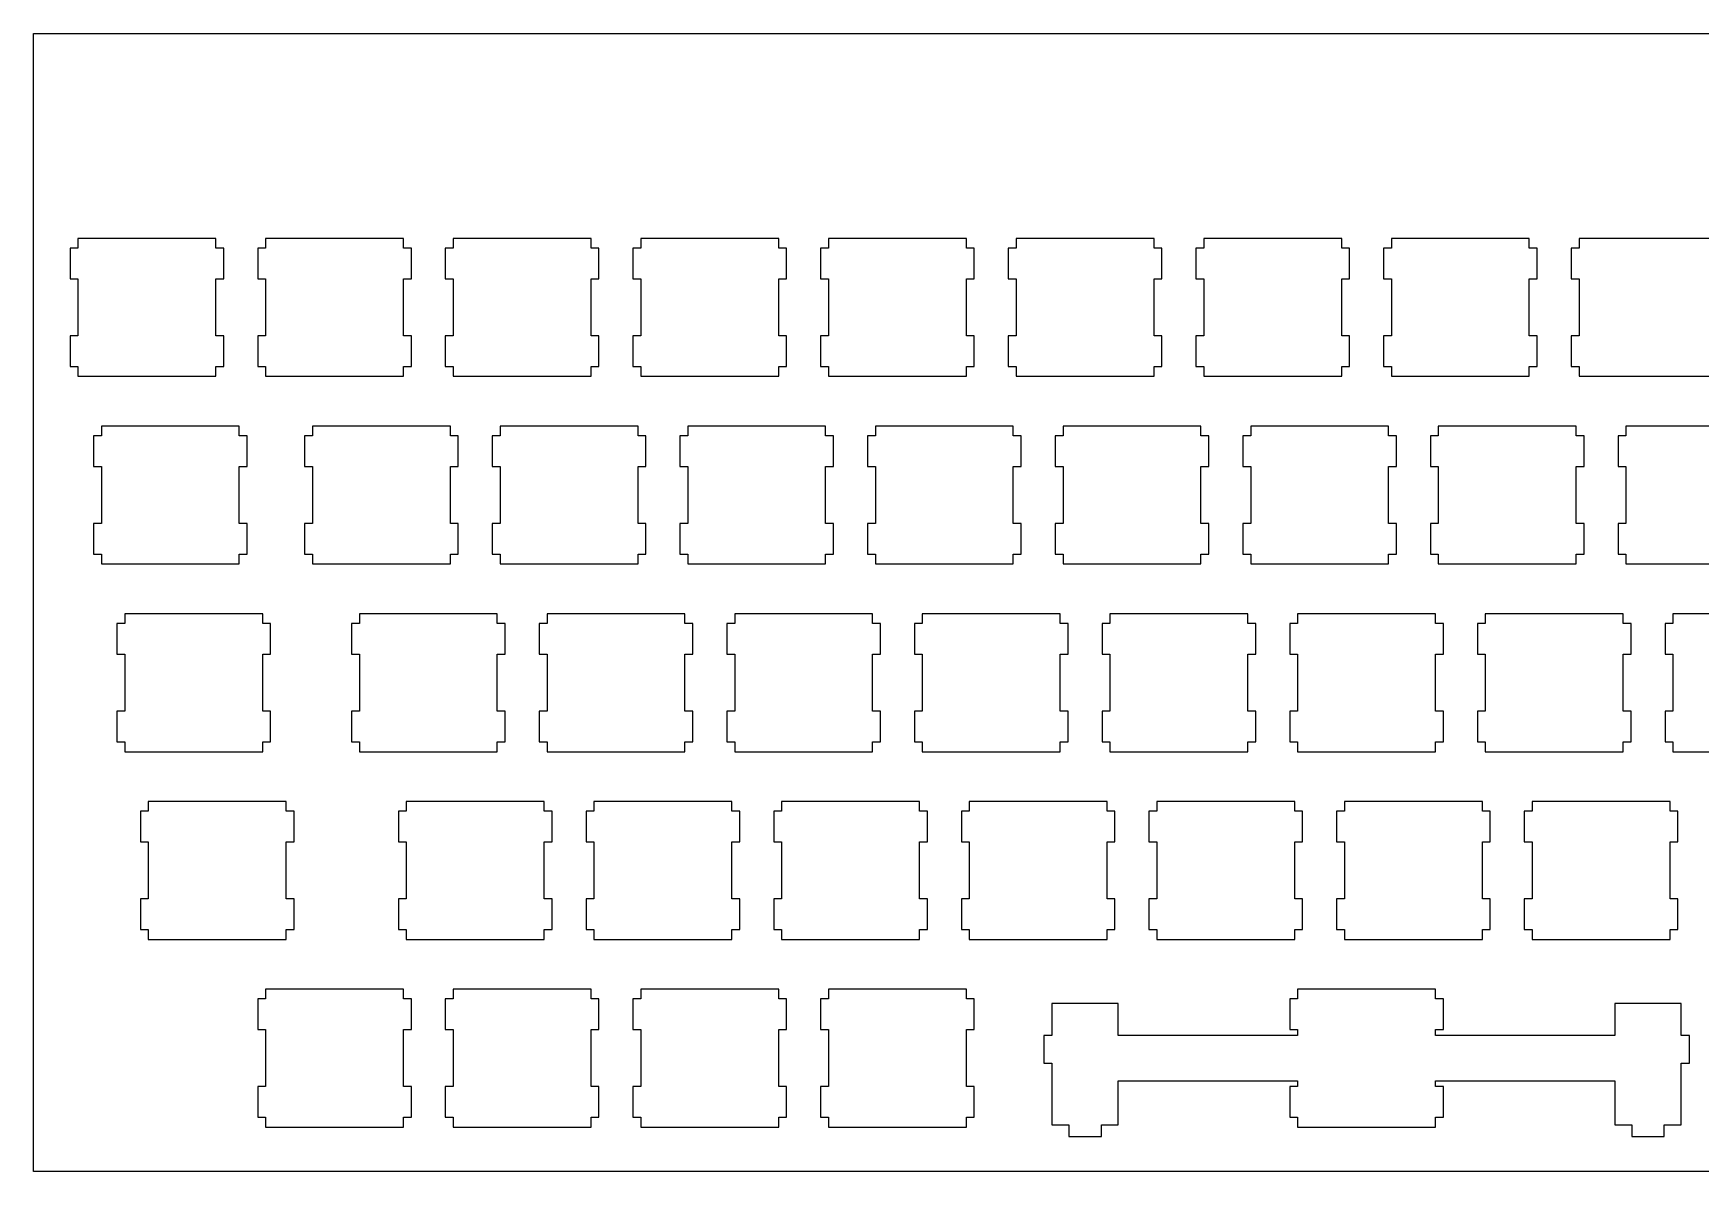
# Model space of a CAD drawing. Extents: x 0 to 271, y 0 to 116.
# Drawn here: x 0.1 to 169.4, y 0.1 to 115.6 of the extents above; entities that cross this region are included whole.
import ezdxf

# ---------------------------------------------------------------- set-up
doc = ezdxf.new("R2010")
doc.units = 0
doc.layers.get('0').update_dxf_attribs({"linetype": 'CONTINUOUS'})

msp = doc.modelspace()

# ---------------------------------------------------------------- linework, layer by layer
at = {"color": 0}
for p, q in [((0.09371, 115.624), (270.794, 115.624)), ((0.09371, 0.08682), (0.09371, 115.624)), ((4.61779, 94.8118), (4.61779, 93.8128)), ((18.6187, 94.8118), (4.61779, 94.8118)), ((18.6187, 93.8128), (18.6187, 94.8118)), ((23.6692, 94.8118), (23.6692, 93.8128)), ((37.6686, 94.8118), (23.6692, 94.8118)), ((37.6686, 93.8128), (37.6686, 94.8118)), ((42.7193, 94.8118), (42.7193, 93.8128)), ((56.7186, 94.8118), (42.7193, 94.8118)), ((56.7186, 93.8128), (56.7186, 94.8118)), ((61.7693, 94.8118), (61.7693, 93.8128)), ((75.7686, 94.8118), (61.7693, 94.8118)), ((75.7686, 93.8128), (75.7686, 94.8118)), ((80.8193, 94.8118), (80.8193, 93.8128)), ((94.8186, 94.8118), (80.8193, 94.8118)), ((94.8186, 93.8128), (94.8186, 94.8118)), ((99.8679, 94.8118), (99.8679, 93.8128)), ((113.867, 94.8118), (99.8679, 94.8118)), ((113.867, 93.8128), (113.867, 94.8118)), ((118.918, 94.8118), (118.918, 93.8128)), ((132.919, 94.8118), (118.918, 94.8118)), ((132.919, 93.8128), (132.919, 94.8118)), ((137.969, 94.8118), (137.969, 93.8128)), ((151.969, 94.8118), (137.969, 94.8118)), ((151.969, 93.8128), (151.969, 94.8118)), ((157.019, 94.8118), (157.019, 93.8128)), ((171.019, 94.8118), (157.019, 94.8118)), ((4.61779, 93.8128), (3.81716, 93.8128)), ((3.81716, 93.8128), (3.81716, 90.7122)), ((19.4193, 93.8128), (18.6187, 93.8128)), ((19.4193, 90.7122), (19.4193, 93.8128)), ((23.6692, 93.8128), (22.8685, 93.8128)), ((22.8685, 93.8128), (22.8685, 90.7122)), ((38.4694, 93.8128), (37.6686, 93.8128)), ((38.4694, 90.7122), (38.4694, 93.8128)), ((42.7193, 93.8128), (41.9185, 93.8128)), ((41.9185, 93.8128), (41.9185, 90.7122)), ((57.5194, 93.8128), (56.7186, 93.8128)), ((57.5194, 90.7122), (57.5194, 93.8128)), ((61.7693, 93.8128), (60.9685, 93.8128)), ((60.9685, 93.8128), (60.9685, 90.7122)), ((76.5694, 93.8128), (75.7686, 93.8128)), ((76.5694, 90.7122), (76.5694, 93.8128)), ((80.8193, 93.8128), (80.0185, 93.8128)), ((80.0185, 93.8128), (80.0185, 90.7122)), ((95.6179, 93.8128), (94.8186, 93.8128)), ((95.6179, 90.7122), (95.6179, 93.8128)), ((99.8679, 93.8128), (99.0685, 93.8128)), ((99.0685, 93.8128), (99.0685, 90.7122)), ((114.668, 93.8128), (113.867, 93.8128)), ((114.668, 90.7122), (114.668, 93.8128)), ((118.918, 93.8128), (118.117, 93.8128)), ((118.117, 93.8128), (118.117, 90.7122)), ((133.719, 93.8128), (132.919, 93.8128)), ((133.719, 90.7122), (133.719, 93.8128)), ((137.969, 93.8128), (137.168, 93.8128)), ((137.168, 93.8128), (137.168, 90.7122)), ((152.769, 93.8128), (151.969, 93.8128)), ((152.769, 90.7122), (152.769, 93.8128)), ((157.019, 93.8128), (156.218, 93.8128)), ((156.218, 93.8128), (156.218, 90.7122)), ((3.81716, 90.7122), (4.61779, 90.7122)), ((4.61779, 90.7122), (4.61779, 84.9133)), ((18.6187, 84.9133), (18.6187, 90.7122)), ((18.6187, 90.7122), (19.4193, 90.7122)), ((22.8685, 90.7122), (23.6692, 90.7122)), ((23.6692, 90.7122), (23.6692, 84.9133)), ((37.6686, 84.9133), (37.6686, 90.7122)), ((37.6686, 90.7122), (38.4694, 90.7122)), ((41.9185, 90.7122), (42.7193, 90.7122)), ((42.7193, 90.7122), (42.7193, 84.9133)), ((56.7186, 84.9133), (56.7186, 90.7122)), ((56.7186, 90.7122), (57.5194, 90.7122)), ((60.9685, 90.7122), (61.7693, 90.7122)), ((61.7693, 90.7122), (61.7693, 84.9133)), ((75.7686, 84.9133), (75.7686, 90.7122)), ((75.7686, 90.7122), (76.5694, 90.7122)), ((80.0185, 90.7122), (80.8193, 90.7122)), ((80.8193, 90.7122), (80.8193, 84.9133)), ((94.8186, 84.9133), (94.8186, 90.7122)), ((94.8186, 90.7122), (95.6179, 90.7122)), ((99.0685, 90.7122), (99.8679, 90.7122)), ((99.8679, 90.7122), (99.8679, 84.9133)), ((113.867, 84.9133), (113.867, 90.7122)), ((113.867, 90.7122), (114.668, 90.7122)), ((118.117, 90.7122), (118.918, 90.7122)), ((118.918, 90.7122), (118.918, 84.9133)), ((132.919, 84.9133), (132.919, 90.7122)), ((132.919, 90.7122), (133.719, 90.7122)), ((137.168, 90.7122), (137.969, 90.7122)), ((137.969, 90.7122), (137.969, 84.9133)), ((151.969, 84.9133), (151.969, 90.7122)), ((151.969, 90.7122), (152.769, 90.7122)), ((156.218, 90.7122), (157.019, 90.7122)), ((157.019, 90.7122), (157.019, 84.9133)), ((4.61779, 84.9133), (3.81716, 84.9133)), ((3.81716, 84.9133), (3.81716, 81.8141)), ((19.4193, 84.9133), (18.6187, 84.9133)), ((19.4193, 81.8141), (19.4193, 84.9133)), ((23.6692, 84.9133), (22.8685, 84.9133)), ((22.8685, 84.9133), (22.8685, 81.8141)), ((38.4694, 84.9133), (37.6686, 84.9133)), ((38.4694, 81.8141), (38.4694, 84.9133)), ((42.7193, 84.9133), (41.9185, 84.9133)), ((41.9185, 84.9133), (41.9185, 81.8141)), ((57.5194, 84.9133), (56.7186, 84.9133)), ((57.5194, 81.8141), (57.5194, 84.9133)), ((61.7693, 84.9133), (60.9685, 84.9133)), ((60.9685, 84.9133), (60.9685, 81.8141)), ((76.5694, 84.9133), (75.7686, 84.9133)), ((76.5694, 81.8141), (76.5694, 84.9133)), ((80.8193, 84.9133), (80.0185, 84.9133)), ((80.0185, 84.9133), (80.0185, 81.8141)), ((95.6179, 84.9133), (94.8186, 84.9133)), ((95.6179, 81.8141), (95.6179, 84.9133)), ((99.8679, 84.9133), (99.0685, 84.9133)), ((99.0685, 84.9133), (99.0685, 81.8141)), ((114.668, 84.9133), (113.867, 84.9133)), ((114.668, 81.8141), (114.668, 84.9133)), ((118.918, 84.9133), (118.117, 84.9133)), ((118.117, 84.9133), (118.117, 81.8141)), ((133.719, 84.9133), (132.919, 84.9133)), ((133.719, 81.8141), (133.719, 84.9133)), ((137.969, 84.9133), (137.168, 84.9133)), ((137.168, 84.9133), (137.168, 81.8141)), ((152.769, 84.9133), (151.969, 84.9133)), ((152.769, 81.8141), (152.769, 84.9133)), ((157.019, 84.9133), (156.218, 84.9133)), ((156.218, 84.9133), (156.218, 81.8141)), ((3.81716, 81.8141), (4.61779, 81.8141)), ((4.61779, 81.8141), (4.61779, 80.8136)), ((18.6187, 80.8136), (18.6187, 81.8141)), ((18.6187, 81.8141), (19.4193, 81.8141)), ((22.8685, 81.8141), (23.6692, 81.8141)), ((23.6692, 81.8141), (23.6692, 80.8136)), ((37.6686, 80.8136), (37.6686, 81.8141)), ((37.6686, 81.8141), (38.4694, 81.8141)), ((41.9185, 81.8141), (42.7193, 81.8141)), ((42.7193, 81.8141), (42.7193, 80.8136)), ((56.7186, 80.8136), (56.7186, 81.8141)), ((56.7186, 81.8141), (57.5194, 81.8141)), ((60.9685, 81.8141), (61.7693, 81.8141)), ((61.7693, 81.8141), (61.7693, 80.8136)), ((75.7686, 80.8136), (75.7686, 81.8141)), ((75.7686, 81.8141), (76.5694, 81.8141)), ((80.0185, 81.8141), (80.8193, 81.8141)), ((80.8193, 81.8141), (80.8193, 80.8136)), ((94.8186, 80.8136), (94.8186, 81.8141)), ((94.8186, 81.8141), (95.6179, 81.8141)), ((99.0685, 81.8141), (99.8679, 81.8141)), ((99.8679, 81.8141), (99.8679, 80.8136)), ((113.867, 80.8136), (113.867, 81.8141)), ((113.867, 81.8141), (114.668, 81.8141)), ((118.117, 81.8141), (118.918, 81.8141)), ((118.918, 81.8141), (118.918, 80.8136)), ((132.919, 80.8136), (132.919, 81.8141)), ((132.919, 81.8141), (133.719, 81.8141)), ((137.168, 81.8141), (137.969, 81.8141)), ((137.969, 81.8141), (137.969, 80.8136)), ((151.969, 80.8136), (151.969, 81.8141)), ((151.969, 81.8141), (152.769, 81.8141)), ((156.218, 81.8141), (157.019, 81.8141)), ((157.019, 81.8141), (157.019, 80.8136)), ((4.61779, 80.8136), (18.6187, 80.8136)), ((23.6692, 80.8136), (37.6686, 80.8136)), ((42.7193, 80.8136), (56.7186, 80.8136)), ((61.7693, 80.8136), (75.7686, 80.8136)), ((80.8193, 80.8136), (94.8186, 80.8136)), ((99.8679, 80.8136), (113.867, 80.8136)), ((118.918, 80.8136), (132.919, 80.8136)), ((137.969, 80.8136), (151.969, 80.8136)), ((157.019, 80.8136), (171.019, 80.8136)), ((7.00045, 74.7628), (6.19979, 74.7628)), ((6.19979, 74.7628), (6.19979, 71.6622)), ((7.00045, 75.7618), (7.00045, 74.7628)), ((20.9999, 75.7618), (7.00045, 75.7618)), ((20.9999, 74.7628), (20.9999, 75.7618)), ((21.7992, 74.7628), (20.9999, 74.7628)), ((21.7992, 71.6622), (21.7992, 74.7628)), ((28.4303, 74.7628), (27.631, 74.7628)), ((27.631, 74.7628), (27.631, 71.6622)), ((28.4303, 75.7618), (28.4303, 74.7628)), ((42.4311, 75.7618), (28.4303, 75.7618)), ((42.4311, 74.7628), (42.4311, 75.7618)), ((43.2304, 74.7628), (42.4311, 74.7628)), ((43.2304, 71.6622), (43.2304, 74.7628)), ((47.4804, 74.7628), (46.681, 74.7628)), ((46.681, 74.7628), (46.681, 71.6622)), ((47.4804, 75.7618), (47.4804, 74.7628)), ((61.4811, 75.7618), (47.4804, 75.7618)), ((61.4811, 74.7628), (61.4811, 75.7618)), ((62.2804, 74.7628), (61.4811, 74.7628)), ((62.2804, 71.6622), (62.2804, 74.7628)), ((66.5304, 74.7628), (65.731, 74.7628)), ((65.731, 74.7628), (65.731, 71.6622)), ((66.5304, 75.7618), (66.5304, 74.7628)), ((80.5311, 75.7618), (66.5304, 75.7618)), ((80.5311, 74.7628), (80.5311, 75.7618)), ((81.3304, 74.7628), (80.5311, 74.7628)), ((81.3304, 71.6622), (81.3304, 74.7628)), ((85.5804, 74.7628), (84.781, 74.7628)), ((84.781, 74.7628), (84.781, 71.6622)), ((85.5804, 75.7618), (85.5804, 74.7628)), ((99.5811, 75.7618), (85.5804, 75.7618)), ((99.5811, 74.7628), (99.5811, 75.7618)), ((100.38, 74.7628), (99.5811, 74.7628)), ((100.38, 71.6622), (100.38, 74.7628)), ((104.63, 74.7628), (103.831, 74.7628)), ((103.831, 74.7628), (103.831, 71.6622)), ((104.63, 75.7618), (104.63, 74.7628)), ((118.631, 75.7618), (104.63, 75.7618)), ((118.631, 74.7628), (118.631, 75.7618)), ((119.43, 74.7628), (118.631, 74.7628)), ((119.43, 71.6622), (119.43, 74.7628)), ((123.68, 74.7628), (122.881, 74.7628)), ((122.881, 74.7628), (122.881, 71.6622)), ((123.68, 75.7618), (123.68, 74.7628)), ((137.681, 75.7618), (123.68, 75.7618)), ((137.681, 74.7628), (137.681, 75.7618)), ((138.48, 74.7628), (137.681, 74.7628)), ((138.48, 71.6622), (138.48, 74.7628)), ((142.73, 74.7628), (141.931, 74.7628)), ((141.931, 74.7628), (141.931, 71.6622)), ((142.73, 75.7618), (142.73, 74.7628)), ((156.731, 75.7618), (142.73, 75.7618)), ((156.731, 74.7628), (156.731, 75.7618)), ((157.53, 74.7628), (156.731, 74.7628)), ((157.53, 71.6622), (157.53, 74.7628)), ((161.78, 74.7628), (160.981, 74.7628)), ((160.981, 74.7628), (160.981, 71.6622)), ((161.78, 75.7618), (161.78, 74.7628)), ((175.781, 75.7618), (161.78, 75.7618)), ((6.19979, 71.6622), (7.00045, 71.6622)), ((7.00045, 71.6622), (7.00045, 65.8633)), ((20.9999, 65.8633), (20.9999, 71.6622)), ((20.9999, 71.6622), (21.7992, 71.6622)), ((27.631, 71.6622), (28.4303, 71.6622)), ((28.4303, 71.6622), (28.4303, 65.8633)), ((42.4311, 65.8633), (42.4311, 71.6622)), ((42.4311, 71.6622), (43.2304, 71.6622)), ((46.681, 71.6622), (47.4804, 71.6622)), ((47.4804, 71.6622), (47.4804, 65.8633)), ((61.4811, 65.8633), (61.4811, 71.6622)), ((61.4811, 71.6622), (62.2804, 71.6622)), ((65.731, 71.6622), (66.5304, 71.6622)), ((66.5304, 71.6622), (66.5304, 65.8633)), ((80.5311, 65.8633), (80.5311, 71.6622)), ((80.5311, 71.6622), (81.3304, 71.6622)), ((84.781, 71.6622), (85.5804, 71.6622)), ((85.5804, 71.6622), (85.5804, 65.8633)), ((99.5811, 65.8633), (99.5811, 71.6622)), ((99.5811, 71.6622), (100.38, 71.6622)), ((103.831, 71.6622), (104.63, 71.6622)), ((104.63, 71.6622), (104.63, 65.8633)), ((118.631, 65.8633), (118.631, 71.6622)), ((118.631, 71.6622), (119.43, 71.6622)), ((122.881, 71.6622), (123.68, 71.6622)), ((123.68, 71.6622), (123.68, 65.8633)), ((137.681, 65.8633), (137.681, 71.6622)), ((137.681, 71.6622), (138.48, 71.6622)), ((141.931, 71.6622), (142.73, 71.6622)), ((142.73, 71.6622), (142.73, 65.8633)), ((156.731, 65.8633), (156.731, 71.6622)), ((156.731, 71.6622), (157.53, 71.6622)), ((160.981, 71.6622), (161.78, 71.6622)), ((161.78, 71.6622), (161.78, 65.8633)), ((7.00045, 65.8633), (6.19979, 65.8633)), ((6.19979, 65.8633), (6.19979, 62.7641)), ((21.7992, 65.8633), (20.9999, 65.8633)), ((21.7992, 62.7641), (21.7992, 65.8633)), ((28.4303, 65.8633), (27.631, 65.8633)), ((27.631, 65.8633), (27.631, 62.7641)), ((43.2304, 65.8633), (42.4311, 65.8633)), ((43.2304, 62.7641), (43.2304, 65.8633)), ((47.4804, 65.8633), (46.681, 65.8633)), ((46.681, 65.8633), (46.681, 62.7641)), ((62.2804, 65.8633), (61.4811, 65.8633)), ((62.2804, 62.7641), (62.2804, 65.8633)), ((66.5304, 65.8633), (65.731, 65.8633)), ((65.731, 65.8633), (65.731, 62.7641)), ((81.3304, 65.8633), (80.5311, 65.8633)), ((81.3304, 62.7641), (81.3304, 65.8633)), ((85.5804, 65.8633), (84.781, 65.8633)), ((84.781, 65.8633), (84.781, 62.7641)), ((100.38, 65.8633), (99.5811, 65.8633)), ((100.38, 62.7641), (100.38, 65.8633)), ((104.63, 65.8633), (103.831, 65.8633)), ((103.831, 65.8633), (103.831, 62.7641)), ((119.43, 65.8633), (118.631, 65.8633)), ((119.43, 62.7641), (119.43, 65.8633)), ((123.68, 65.8633), (122.881, 65.8633)), ((122.881, 65.8633), (122.881, 62.7641)), ((138.48, 65.8633), (137.681, 65.8633)), ((138.48, 62.7641), (138.48, 65.8633)), ((142.73, 65.8633), (141.931, 65.8633)), ((141.931, 65.8633), (141.931, 62.7641)), ((157.53, 65.8633), (156.731, 65.8633)), ((157.53, 62.7641), (157.53, 65.8633)), ((161.78, 65.8633), (160.981, 65.8633)), ((160.981, 65.8633), (160.981, 62.7641)), ((6.19979, 62.7641), (7.00045, 62.7641)), ((7.00045, 62.7641), (7.00045, 61.7636)), ((20.9999, 61.7636), (20.9999, 62.7641)), ((20.9999, 62.7641), (21.7992, 62.7641)), ((27.631, 62.7641), (28.4303, 62.7641)), ((28.4303, 62.7641), (28.4303, 61.7636)), ((42.4311, 61.7636), (42.4311, 62.7641)), ((42.4311, 62.7641), (43.2304, 62.7641)), ((46.681, 62.7641), (47.4804, 62.7641)), ((47.4804, 62.7641), (47.4804, 61.7636)), ((61.4811, 61.7636), (61.4811, 62.7641)), ((61.4811, 62.7641), (62.2804, 62.7641)), ((65.731, 62.7641), (66.5304, 62.7641)), ((66.5304, 62.7641), (66.5304, 61.7636)), ((80.5311, 61.7636), (80.5311, 62.7641)), ((80.5311, 62.7641), (81.3304, 62.7641)), ((84.781, 62.7641), (85.5804, 62.7641)), ((85.5804, 62.7641), (85.5804, 61.7636)), ((99.5811, 61.7636), (99.5811, 62.7641)), ((99.5811, 62.7641), (100.38, 62.7641)), ((103.831, 62.7641), (104.63, 62.7641)), ((104.63, 62.7641), (104.63, 61.7636)), ((118.631, 61.7636), (118.631, 62.7641)), ((118.631, 62.7641), (119.43, 62.7641)), ((122.881, 62.7641), (123.68, 62.7641)), ((123.68, 62.7641), (123.68, 61.7636)), ((137.681, 61.7636), (137.681, 62.7641)), ((137.681, 62.7641), (138.48, 62.7641)), ((141.931, 62.7641), (142.73, 62.7641)), ((142.73, 62.7641), (142.73, 61.7636)), ((156.731, 61.7636), (156.731, 62.7641)), ((156.731, 62.7641), (157.53, 62.7641)), ((160.981, 62.7641), (161.78, 62.7641)), ((161.78, 62.7641), (161.78, 61.7636)), ((7.00045, 61.7636), (20.9999, 61.7636)), ((28.4303, 61.7636), (42.4311, 61.7636)), ((47.4804, 61.7636), (61.4811, 61.7636)), ((66.5304, 61.7636), (80.5311, 61.7636)), ((85.5804, 61.7636), (99.5811, 61.7636)), ((104.63, 61.7636), (118.631, 61.7636)), ((123.68, 61.7636), (137.681, 61.7636)), ((142.73, 61.7636), (156.731, 61.7636)), ((161.78, 61.7636), (175.781, 61.7636)), ((9.38029, 56.7118), (9.38029, 55.7128)), ((23.3812, 56.7118), (9.38029, 56.7118)), ((23.3812, 55.7128), (23.3812, 56.7118)), ((33.1942, 56.7118), (33.1942, 55.7128)), ((47.1936, 56.7118), (33.1942, 56.7118)), ((47.1936, 55.7128), (47.1936, 56.7118)), ((52.2443, 56.7118), (52.2443, 55.7128)), ((66.2436, 56.7118), (52.2443, 56.7118)), ((66.2436, 55.7128), (66.2436, 56.7118)), ((71.2943, 56.7118), (71.2943, 55.7128)), ((85.2936, 56.7118), (71.2943, 56.7118)), ((85.2936, 55.7128), (85.2936, 56.7118)), ((90.3443, 56.7118), (90.3443, 55.7128)), ((104.344, 56.7118), (90.3443, 56.7118)), ((104.344, 55.7128), (104.344, 56.7118)), ((109.394, 56.7118), (109.394, 55.7128)), ((123.394, 56.7118), (109.394, 56.7118)), ((123.394, 55.7128), (123.394, 56.7118)), ((128.444, 56.7118), (128.444, 55.7128)), ((142.444, 56.7118), (128.444, 56.7118)), ((142.444, 55.7128), (142.444, 56.7118)), ((147.494, 56.7118), (147.494, 55.7128)), ((161.494, 56.7118), (147.494, 56.7118)), ((161.494, 55.7128), (161.494, 56.7118)), ((166.544, 56.7118), (166.544, 55.7128)), ((180.544, 56.7118), (166.544, 56.7118)), ((9.38029, 55.7128), (8.58104, 55.7128)), ((8.58104, 55.7128), (8.58104, 52.6122)), ((24.1804, 55.7128), (23.3812, 55.7128)), ((24.1804, 52.6122), (24.1804, 55.7128)), ((33.1942, 55.7128), (32.3935, 55.7128)), ((32.3935, 55.7128), (32.3935, 52.6122)), ((47.9944, 55.7128), (47.1936, 55.7128)), ((47.9944, 52.6122), (47.9944, 55.7128)), ((52.2443, 55.7128), (51.4435, 55.7128)), ((51.4435, 55.7128), (51.4435, 52.6122)), ((67.0444, 55.7128), (66.2436, 55.7128)), ((67.0444, 52.6122), (67.0444, 55.7128)), ((71.2943, 55.7128), (70.4935, 55.7128)), ((70.4935, 55.7128), (70.4935, 52.6122)), ((86.0944, 55.7128), (85.2936, 55.7128)), ((86.0944, 52.6122), (86.0944, 55.7128)), ((90.3443, 55.7128), (89.5435, 55.7128)), ((89.5435, 55.7128), (89.5435, 52.6122)), ((105.144, 55.7128), (104.344, 55.7128)), ((105.144, 52.6122), (105.144, 55.7128)), ((109.394, 55.7128), (108.593, 55.7128)), ((108.593, 55.7128), (108.593, 52.6122)), ((124.194, 55.7128), (123.394, 55.7128)), ((124.194, 52.6122), (124.194, 55.7128)), ((128.444, 55.7128), (127.642, 55.7128)), ((127.642, 55.7128), (127.642, 52.6122)), ((143.244, 55.7128), (142.444, 55.7128)), ((143.244, 52.6122), (143.244, 55.7128)), ((147.494, 55.7128), (146.693, 55.7128)), ((146.693, 55.7128), (146.693, 52.6122)), ((162.294, 55.7128), (161.494, 55.7128)), ((162.294, 52.6122), (162.294, 55.7128)), ((166.544, 55.7128), (165.743, 55.7128)), ((165.743, 55.7128), (165.743, 52.6122)), ((8.58104, 52.6122), (9.38029, 52.6122)), ((9.38029, 52.6122), (9.38029, 46.8133)), ((23.3812, 46.8133), (23.3812, 52.6122)), ((23.3812, 52.6122), (24.1804, 52.6122)), ((32.3935, 52.6122), (33.1942, 52.6122)), ((33.1942, 52.6122), (33.1942, 46.8133)), ((47.1936, 46.8133), (47.1936, 52.6122)), ((47.1936, 52.6122), (47.9944, 52.6122)), ((51.4435, 52.6122), (52.2443, 52.6122)), ((52.2443, 52.6122), (52.2443, 46.8133)), ((66.2436, 46.8133), (66.2436, 52.6122)), ((66.2436, 52.6122), (67.0444, 52.6122)), ((70.4935, 52.6122), (71.2943, 52.6122)), ((71.2943, 52.6122), (71.2943, 46.8133)), ((85.2936, 46.8133), (85.2936, 52.6122)), ((85.2936, 52.6122), (86.0944, 52.6122)), ((89.5435, 52.6122), (90.3443, 52.6122)), ((90.3443, 52.6122), (90.3443, 46.8133)), ((104.344, 46.8133), (104.344, 52.6122)), ((104.344, 52.6122), (105.144, 52.6122)), ((108.593, 52.6122), (109.394, 52.6122)), ((109.394, 52.6122), (109.394, 46.8133)), ((123.394, 46.8133), (123.394, 52.6122)), ((123.394, 52.6122), (124.194, 52.6122)), ((127.642, 52.6122), (128.444, 52.6122)), ((128.444, 52.6122), (128.444, 46.8133)), ((142.444, 46.8133), (142.444, 52.6122)), ((142.444, 52.6122), (143.244, 52.6122)), ((146.693, 52.6122), (147.494, 52.6122)), ((147.494, 52.6122), (147.494, 46.8133)), ((161.494, 46.8133), (161.494, 52.6122)), ((161.494, 52.6122), (162.294, 52.6122)), ((165.743, 52.6122), (166.544, 52.6122)), ((166.544, 52.6122), (166.544, 46.8133)), ((9.38029, 46.8133), (8.58104, 46.8133)), ((8.58104, 46.8133), (8.58104, 43.7141)), ((24.1804, 46.8133), (23.3812, 46.8133)), ((24.1804, 43.7141), (24.1804, 46.8133)), ((33.1942, 46.8133), (32.3935, 46.8133)), ((32.3935, 46.8133), (32.3935, 43.7141)), ((47.9944, 46.8133), (47.1936, 46.8133)), ((47.9944, 43.7141), (47.9944, 46.8133)), ((52.2443, 46.8133), (51.4435, 46.8133)), ((51.4435, 46.8133), (51.4435, 43.7141)), ((67.0444, 46.8133), (66.2436, 46.8133)), ((67.0444, 43.7141), (67.0444, 46.8133)), ((71.2943, 46.8133), (70.4935, 46.8133)), ((70.4935, 46.8133), (70.4935, 43.7141)), ((86.0944, 46.8133), (85.2936, 46.8133)), ((86.0944, 43.7141), (86.0944, 46.8133)), ((90.3443, 46.8133), (89.5435, 46.8133)), ((89.5435, 46.8133), (89.5435, 43.7141)), ((105.144, 46.8133), (104.344, 46.8133)), ((105.144, 43.7141), (105.144, 46.8133)), ((109.394, 46.8133), (108.593, 46.8133)), ((108.593, 46.8133), (108.593, 43.7141)), ((124.194, 46.8133), (123.394, 46.8133)), ((124.194, 43.7141), (124.194, 46.8133)), ((128.444, 46.8133), (127.642, 46.8133)), ((127.642, 46.8133), (127.642, 43.7141)), ((143.244, 46.8133), (142.444, 46.8133)), ((143.244, 43.7141), (143.244, 46.8133)), ((147.494, 46.8133), (146.693, 46.8133)), ((146.693, 46.8133), (146.693, 43.7141)), ((162.294, 46.8133), (161.494, 46.8133)), ((162.294, 43.7141), (162.294, 46.8133)), ((166.544, 46.8133), (165.743, 46.8133)), ((165.743, 46.8133), (165.743, 43.7141)), ((8.58104, 43.7141), (9.38029, 43.7141)), ((9.38029, 43.7141), (9.38029, 42.7136)), ((9.38029, 42.7136), (23.3812, 42.7136)), ((23.3812, 42.7136), (23.3812, 43.7141)), ((23.3812, 43.7141), (24.1804, 43.7141)), ((32.3935, 43.7141), (33.1942, 43.7141)), ((33.1942, 43.7141), (33.1942, 42.7136)), ((33.1942, 42.7136), (47.1936, 42.7136)), ((47.1936, 42.7136), (47.1936, 43.7141)), ((47.1936, 43.7141), (47.9944, 43.7141)), ((51.4435, 43.7141), (52.2443, 43.7141)), ((52.2443, 43.7141), (52.2443, 42.7136)), ((52.2443, 42.7136), (66.2436, 42.7136)), ((66.2436, 42.7136), (66.2436, 43.7141)), ((66.2436, 43.7141), (67.0444, 43.7141)), ((70.4935, 43.7141), (71.2943, 43.7141)), ((71.2943, 43.7141), (71.2943, 42.7136)), ((71.2943, 42.7136), (85.2936, 42.7136)), ((85.2936, 42.7136), (85.2936, 43.7141)), ((85.2936, 43.7141), (86.0944, 43.7141)), ((89.5435, 43.7141), (90.3443, 43.7141)), ((90.3443, 43.7141), (90.3443, 42.7136)), ((90.3443, 42.7136), (104.344, 42.7136)), ((104.344, 42.7136), (104.344, 43.7141)), ((104.344, 43.7141), (105.144, 43.7141)), ((108.593, 43.7141), (109.394, 43.7141)), ((109.394, 43.7141), (109.394, 42.7136)), ((109.394, 42.7136), (123.394, 42.7136)), ((123.394, 42.7136), (123.394, 43.7141)), ((123.394, 43.7141), (124.194, 43.7141)), ((127.642, 43.7141), (128.444, 43.7141)), ((128.444, 43.7141), (128.444, 42.7136)), ((128.444, 42.7136), (142.444, 42.7136)), ((142.444, 42.7136), (142.444, 43.7141)), ((142.444, 43.7141), (143.244, 43.7141)), ((146.693, 43.7141), (147.494, 43.7141)), ((147.494, 43.7141), (147.494, 42.7136)), ((147.494, 42.7136), (161.494, 42.7136)), ((161.494, 42.7136), (161.494, 43.7141)), ((161.494, 43.7141), (162.294, 43.7141)), ((165.743, 43.7141), (166.544, 43.7141)), ((166.544, 43.7141), (166.544, 42.7136)), ((166.544, 42.7136), (180.544, 42.7136)), ((11.7615, 37.6619), (11.7615, 36.6628)), ((25.7624, 37.6619), (11.7615, 37.6619)), ((25.7624, 36.6628), (25.7624, 37.6619)), ((37.9554, 37.6619), (37.9554, 36.6628)), ((51.9561, 37.6619), (37.9554, 37.6619)), ((51.9561, 36.6628), (51.9561, 37.6619)), ((57.0054, 37.6619), (57.0054, 36.6628)), ((71.0061, 37.6619), (57.0054, 37.6619)), ((71.0061, 36.6628), (71.0061, 37.6619)), ((76.0554, 37.6619), (76.0554, 36.6628)), ((90.0561, 37.6619), (76.0554, 37.6619)), ((90.0561, 36.6628), (90.0561, 37.6619)), ((95.1054, 37.6619), (95.1054, 36.6628)), ((109.106, 37.6619), (95.1054, 37.6619)), ((109.106, 36.6628), (109.106, 37.6619)), ((114.155, 37.6619), (114.155, 36.6628)), ((128.156, 37.6619), (114.155, 37.6619)), ((128.156, 36.6628), (128.156, 37.6619)), ((133.205, 37.6619), (133.205, 36.6628)), ((147.206, 37.6619), (133.205, 37.6619)), ((147.206, 36.6628), (147.206, 37.6619)), ((152.255, 37.6619), (152.255, 36.6628)), ((166.256, 37.6619), (152.255, 37.6619)), ((166.256, 36.6628), (166.256, 37.6619)), ((11.7615, 36.6628), (10.9623, 36.6628)), ((10.9623, 36.6628), (10.9623, 33.5621)), ((26.5617, 36.6628), (25.7624, 36.6628)), ((26.5617, 33.5621), (26.5617, 36.6628)), ((37.9554, 36.6628), (37.156, 36.6628)), ((37.156, 36.6628), (37.156, 33.5621)), ((52.7554, 36.6628), (51.9561, 36.6628)), ((52.7554, 33.5621), (52.7554, 36.6628)), ((57.0054, 36.6628), (56.206, 36.6628)), ((56.206, 36.6628), (56.206, 33.5621)), ((71.8054, 36.6628), (71.0061, 36.6628)), ((71.8054, 33.5621), (71.8054, 36.6628)), ((76.0554, 36.6628), (75.256, 36.6628)), ((75.256, 36.6628), (75.256, 33.5621)), ((90.8554, 36.6628), (90.0561, 36.6628)), ((90.8554, 33.5621), (90.8554, 36.6628)), ((95.1054, 36.6628), (94.306, 36.6628)), ((94.306, 36.6628), (94.306, 33.5621)), ((109.905, 36.6628), (109.106, 36.6628)), ((109.905, 33.5621), (109.905, 36.6628)), ((114.155, 36.6628), (113.356, 36.6628)), ((113.356, 36.6628), (113.356, 33.5621)), ((128.955, 36.6628), (128.156, 36.6628)), ((128.955, 33.5621), (128.955, 36.6628)), ((133.205, 36.6628), (132.406, 36.6628)), ((132.406, 36.6628), (132.406, 33.5621)), ((148.005, 36.6628), (147.206, 36.6628)), ((148.005, 33.5621), (148.005, 36.6628)), ((152.255, 36.6628), (151.456, 36.6628)), ((151.456, 36.6628), (151.456, 33.5621)), ((167.055, 36.6628), (166.256, 36.6628)), ((167.055, 33.5621), (167.055, 36.6628)), ((10.9623, 33.5621), (11.7615, 33.5621)), ((11.7615, 33.5621), (11.7615, 27.7633)), ((25.7624, 27.7633), (25.7624, 33.5621)), ((25.7624, 33.5621), (26.5617, 33.5621)), ((37.156, 33.5621), (37.9554, 33.5621)), ((37.9554, 33.5621), (37.9554, 27.7633)), ((51.9561, 27.7633), (51.9561, 33.5621)), ((51.9561, 33.5621), (52.7554, 33.5621)), ((56.206, 33.5621), (57.0054, 33.5621)), ((57.0054, 33.5621), (57.0054, 27.7633)), ((71.0061, 27.7633), (71.0061, 33.5621)), ((71.0061, 33.5621), (71.8054, 33.5621)), ((75.256, 33.5621), (76.0554, 33.5621)), ((76.0554, 33.5621), (76.0554, 27.7633)), ((90.0561, 27.7633), (90.0561, 33.5621)), ((90.0561, 33.5621), (90.8554, 33.5621)), ((94.306, 33.5621), (95.1054, 33.5621)), ((95.1054, 33.5621), (95.1054, 27.7633)), ((109.106, 27.7633), (109.106, 33.5621)), ((109.106, 33.5621), (109.905, 33.5621)), ((113.356, 33.5621), (114.155, 33.5621)), ((114.155, 33.5621), (114.155, 27.7633)), ((128.156, 27.7633), (128.156, 33.5621)), ((128.156, 33.5621), (128.955, 33.5621)), ((132.406, 33.5621), (133.205, 33.5621)), ((133.205, 33.5621), (133.205, 27.7633)), ((147.206, 27.7633), (147.206, 33.5621)), ((147.206, 33.5621), (148.005, 33.5621)), ((151.456, 33.5621), (152.255, 33.5621)), ((152.255, 33.5621), (152.255, 27.7633)), ((166.256, 27.7633), (166.256, 33.5621)), ((166.256, 33.5621), (167.055, 33.5621)), ((11.7615, 27.7633), (10.9623, 27.7633)), ((10.9623, 27.7633), (10.9623, 24.6641)), ((26.5617, 27.7633), (25.7624, 27.7633)), ((26.5617, 24.6641), (26.5617, 27.7633)), ((37.9554, 27.7633), (37.156, 27.7633)), ((37.156, 27.7633), (37.156, 24.6641)), ((52.7554, 27.7633), (51.9561, 27.7633)), ((52.7554, 24.6641), (52.7554, 27.7633)), ((57.0054, 27.7633), (56.206, 27.7633)), ((56.206, 27.7633), (56.206, 24.6641)), ((71.8054, 27.7633), (71.0061, 27.7633)), ((71.8054, 24.6641), (71.8054, 27.7633)), ((76.0554, 27.7633), (75.256, 27.7633)), ((75.256, 27.7633), (75.256, 24.6641)), ((90.8554, 27.7633), (90.0561, 27.7633)), ((90.8554, 24.6641), (90.8554, 27.7633)), ((95.1054, 27.7633), (94.306, 27.7633)), ((94.306, 27.7633), (94.306, 24.6641)), ((109.905, 27.7633), (109.106, 27.7633)), ((109.905, 24.6641), (109.905, 27.7633)), ((114.155, 27.7633), (113.356, 27.7633)), ((113.356, 27.7633), (113.356, 24.6641)), ((128.955, 27.7633), (128.156, 27.7633)), ((128.955, 24.6641), (128.955, 27.7633)), ((133.205, 27.7633), (132.406, 27.7633)), ((132.406, 27.7633), (132.406, 24.6641)), ((148.005, 27.7633), (147.206, 27.7633)), ((148.005, 24.6641), (148.005, 27.7633)), ((152.255, 27.7633), (151.456, 27.7633)), ((151.456, 27.7633), (151.456, 24.6641)), ((167.055, 27.7633), (166.256, 27.7633)), ((167.055, 24.6641), (167.055, 27.7633)), ((10.9623, 24.6641), (11.7615, 24.6641)), ((11.7615, 24.6641), (11.7615, 23.6637)), ((25.7624, 23.6637), (25.7624, 24.6641)), ((25.7624, 24.6641), (26.5617, 24.6641)), ((37.156, 24.6641), (37.9554, 24.6641)), ((37.9554, 24.6641), (37.9554, 23.6637)), ((51.9561, 23.6637), (51.9561, 24.6641)), ((51.9561, 24.6641), (52.7554, 24.6641)), ((56.206, 24.6641), (57.0054, 24.6641)), ((57.0054, 24.6641), (57.0054, 23.6637)), ((71.0061, 23.6637), (71.0061, 24.6641)), ((71.0061, 24.6641), (71.8054, 24.6641)), ((75.256, 24.6641), (76.0554, 24.6641)), ((76.0554, 24.6641), (76.0554, 23.6637)), ((90.0561, 23.6637), (90.0561, 24.6641)), ((90.0561, 24.6641), (90.8554, 24.6641)), ((94.306, 24.6641), (95.1054, 24.6641)), ((95.1054, 24.6641), (95.1054, 23.6637)), ((109.106, 23.6637), (109.106, 24.6641)), ((109.106, 24.6641), (109.905, 24.6641)), ((113.356, 24.6641), (114.155, 24.6641)), ((114.155, 24.6641), (114.155, 23.6637)), ((128.156, 23.6637), (128.156, 24.6641)), ((128.156, 24.6641), (128.955, 24.6641)), ((132.406, 24.6641), (133.205, 24.6641)), ((133.205, 24.6641), (133.205, 23.6637)), ((147.206, 23.6637), (147.206, 24.6641)), ((147.206, 24.6641), (148.005, 24.6641)), ((151.456, 24.6641), (152.255, 24.6641)), ((152.255, 24.6641), (152.255, 23.6637)), ((166.256, 23.6637), (166.256, 24.6641)), ((166.256, 24.6641), (167.055, 24.6641)), ((11.7615, 23.6637), (25.7624, 23.6637)), ((37.9554, 23.6637), (51.9561, 23.6637)), ((57.0054, 23.6637), (71.0061, 23.6637)), ((76.0554, 23.6637), (90.0561, 23.6637)), ((95.1054, 23.6637), (109.106, 23.6637)), ((114.155, 23.6637), (128.156, 23.6637)), ((133.205, 23.6637), (147.206, 23.6637)), ((152.255, 23.6637), (166.256, 23.6637)), ((23.6692, 17.6127), (22.8685, 17.6127)), ((22.8685, 17.6127), (22.8685, 14.5121)), ((23.6692, 18.6118), (23.6692, 17.6127)), ((37.6686, 18.6118), (23.6692, 18.6118)), ((37.6686, 17.6127), (37.6686, 18.6118)), ((38.4694, 17.6127), (37.6686, 17.6127)), ((38.4694, 14.5121), (38.4694, 17.6127)), ((42.7193, 17.6127), (41.9185, 17.6127)), ((41.9185, 17.6127), (41.9185, 14.5121)), ((42.7193, 18.6118), (42.7193, 17.6127)), ((56.7186, 18.6118), (42.7193, 18.6118)), ((56.7186, 17.6127), (56.7186, 18.6118)), ((57.5194, 17.6127), (56.7186, 17.6127)), ((57.5194, 14.5121), (57.5194, 17.6127)), ((61.7693, 17.6127), (60.9685, 17.6127)), ((60.9685, 17.6127), (60.9685, 14.5121)), ((61.7693, 18.6118), (61.7693, 17.6127)), ((75.7686, 18.6118), (61.7693, 18.6118)), ((75.7686, 17.6127), (75.7686, 18.6118)), ((76.5694, 17.6127), (75.7686, 17.6127)), ((76.5694, 14.5121), (76.5694, 17.6127)), ((80.8193, 17.6127), (80.0185, 17.6127)), ((80.0185, 17.6127), (80.0185, 14.5121)), ((80.8193, 18.6118), (80.8193, 17.6127)), ((94.8186, 18.6118), (80.8193, 18.6118)), ((94.8186, 17.6127), (94.8186, 18.6118)), ((95.6179, 17.6127), (94.8186, 17.6127)), ((95.6179, 14.5121), (95.6179, 17.6127)), ((110.243, 17.1428), (103.493, 17.1428)), ((103.493, 17.1428), (103.493, 13.914)), ((110.243, 13.914), (110.243, 17.1428)), ((128.444, 17.6127), (127.642, 17.6127)), ((127.642, 17.6127), (127.642, 14.5121)), ((128.444, 18.6118), (128.444, 17.6127)), ((142.444, 18.6118), (128.444, 18.6118)), ((142.444, 17.6127), (142.444, 18.6118)), ((143.244, 17.6127), (142.444, 17.6127)), ((143.244, 14.5121), (143.244, 17.6127)), ((167.393, 17.1428), (160.643, 17.1428)), ((160.643, 17.1428), (160.643, 13.914)), ((167.393, 13.914), (167.393, 17.1428)), ((22.8685, 14.5121), (23.6692, 14.5121)), ((23.6692, 14.5121), (23.6692, 8.71333)), ((37.6686, 8.71333), (37.6686, 14.5121)), ((37.6686, 14.5121), (38.4694, 14.5121)), ((41.9185, 14.5121), (42.7193, 14.5121)), ((42.7193, 14.5121), (42.7193, 8.71333)), ((56.7186, 8.71333), (56.7186, 14.5121)), ((56.7186, 14.5121), (57.5194, 14.5121)), ((60.9685, 14.5121), (61.7693, 14.5121)), ((61.7693, 14.5121), (61.7693, 8.71333)), ((75.7686, 8.71333), (75.7686, 14.5121)), ((75.7686, 14.5121), (76.5694, 14.5121)), ((80.0185, 14.5121), (80.8193, 14.5121)), ((80.8193, 14.5121), (80.8193, 8.71333)), ((94.8186, 8.71333), (94.8186, 14.5121)), ((94.8186, 14.5121), (95.6179, 14.5121)), ((103.493, 13.914), (102.668, 13.914)), ((102.668, 13.914), (102.668, 11.1125)), ((128.444, 13.914), (110.243, 13.914)), ((127.642, 14.5121), (128.444, 14.5121)), ((128.444, 14.5121), (128.444, 13.914)), ((142.444, 13.914), (142.444, 14.5121)), ((142.444, 14.5121), (143.244, 14.5121)), ((160.643, 13.914), (142.444, 13.914)), ((168.219, 13.914), (167.393, 13.914)), ((168.219, 11.1125), (168.219, 13.914)), ((102.668, 11.1125), (103.493, 11.1125)), ((103.493, 11.1125), (103.493, 4.84382)), ((167.393, 4.84382), (167.393, 11.1125)), ((167.393, 11.1125), (168.219, 11.1125)), ((23.6692, 8.71333), (22.8685, 8.71333)), ((22.8685, 8.71333), (22.8685, 5.61414)), ((38.4694, 8.71333), (37.6686, 8.71333)), ((38.4694, 5.61414), (38.4694, 8.71333)), ((42.7193, 8.71333), (41.9185, 8.71333)), ((41.9185, 8.71333), (41.9185, 5.61414)), ((57.5194, 8.71333), (56.7186, 8.71333)), ((57.5194, 5.61414), (57.5194, 8.71333)), ((61.7693, 8.71333), (60.9685, 8.71333)), ((60.9685, 8.71333), (60.9685, 5.61414)), ((76.5694, 8.71333), (75.7686, 8.71333)), ((76.5694, 5.61414), (76.5694, 8.71333)), ((80.8193, 8.71333), (80.0185, 8.71333)), ((80.0185, 8.71333), (80.0185, 5.61414)), ((95.6179, 8.71333), (94.8186, 8.71333)), ((95.6179, 5.61414), (95.6179, 8.71333)), ((110.243, 4.84382), (110.243, 9.31414)), ((110.243, 9.31414), (128.444, 9.31414)), ((128.444, 8.71333), (127.642, 8.71333)), ((127.642, 8.71333), (127.642, 5.61414)), ((128.444, 9.31414), (128.444, 8.71333)), ((142.444, 8.71333), (142.444, 9.31414)), ((142.444, 9.31414), (160.643, 9.31414)), ((143.244, 8.71333), (142.444, 8.71333)), ((143.244, 5.61414), (143.244, 8.71333)), ((160.643, 9.31414), (160.643, 4.84382)), ((22.8685, 5.61414), (23.6692, 5.61414)), ((23.6692, 5.61414), (23.6692, 4.61366)), ((37.6686, 4.61366), (37.6686, 5.61414)), ((37.6686, 5.61414), (38.4694, 5.61414)), ((41.9185, 5.61414), (42.7193, 5.61414)), ((42.7193, 5.61414), (42.7193, 4.61366)), ((56.7186, 4.61366), (56.7186, 5.61414)), ((56.7186, 5.61414), (57.5194, 5.61414)), ((60.9685, 5.61414), (61.7693, 5.61414)), ((61.7693, 5.61414), (61.7693, 4.61366)), ((75.7686, 4.61366), (75.7686, 5.61414)), ((75.7686, 5.61414), (76.5694, 5.61414)), ((80.0185, 5.61414), (80.8193, 5.61414)), ((80.8193, 5.61414), (80.8193, 4.61366)), ((94.8186, 4.61366), (94.8186, 5.61414)), ((94.8186, 5.61414), (95.6179, 5.61414)), ((127.642, 5.61414), (128.444, 5.61414)), ((128.444, 5.61414), (128.444, 4.61366)), ((142.444, 4.61366), (142.444, 5.61414)), ((142.444, 5.61414), (143.244, 5.61414)), ((23.6692, 4.61366), (37.6686, 4.61366)), ((42.7193, 4.61366), (56.7186, 4.61366)), ((61.7693, 4.61366), (75.7686, 4.61366)), ((80.8193, 4.61366), (94.8186, 4.61366)), ((103.493, 4.84382), (105.219, 4.84382)), ((105.219, 4.84382), (105.219, 3.64352)), ((105.219, 3.64352), (108.519, 3.64352)), ((108.519, 3.64352), (108.519, 4.84382)), ((108.519, 4.84382), (110.243, 4.84382)), ((128.444, 4.61366), (142.444, 4.61366)), ((160.643, 4.84382), (162.369, 4.84382)), ((162.369, 4.84382), (162.369, 3.64352)), ((162.369, 3.64352), (165.669, 3.64352)), ((165.669, 3.64352), (165.669, 4.84382)), ((165.669, 4.84382), (167.393, 4.84382)), ((270.794, 0.08682), (0.09371, 0.08682))]:
    msp.add_line(p, q, dxfattribs=at)

doc.saveas('drawing.dxf')
